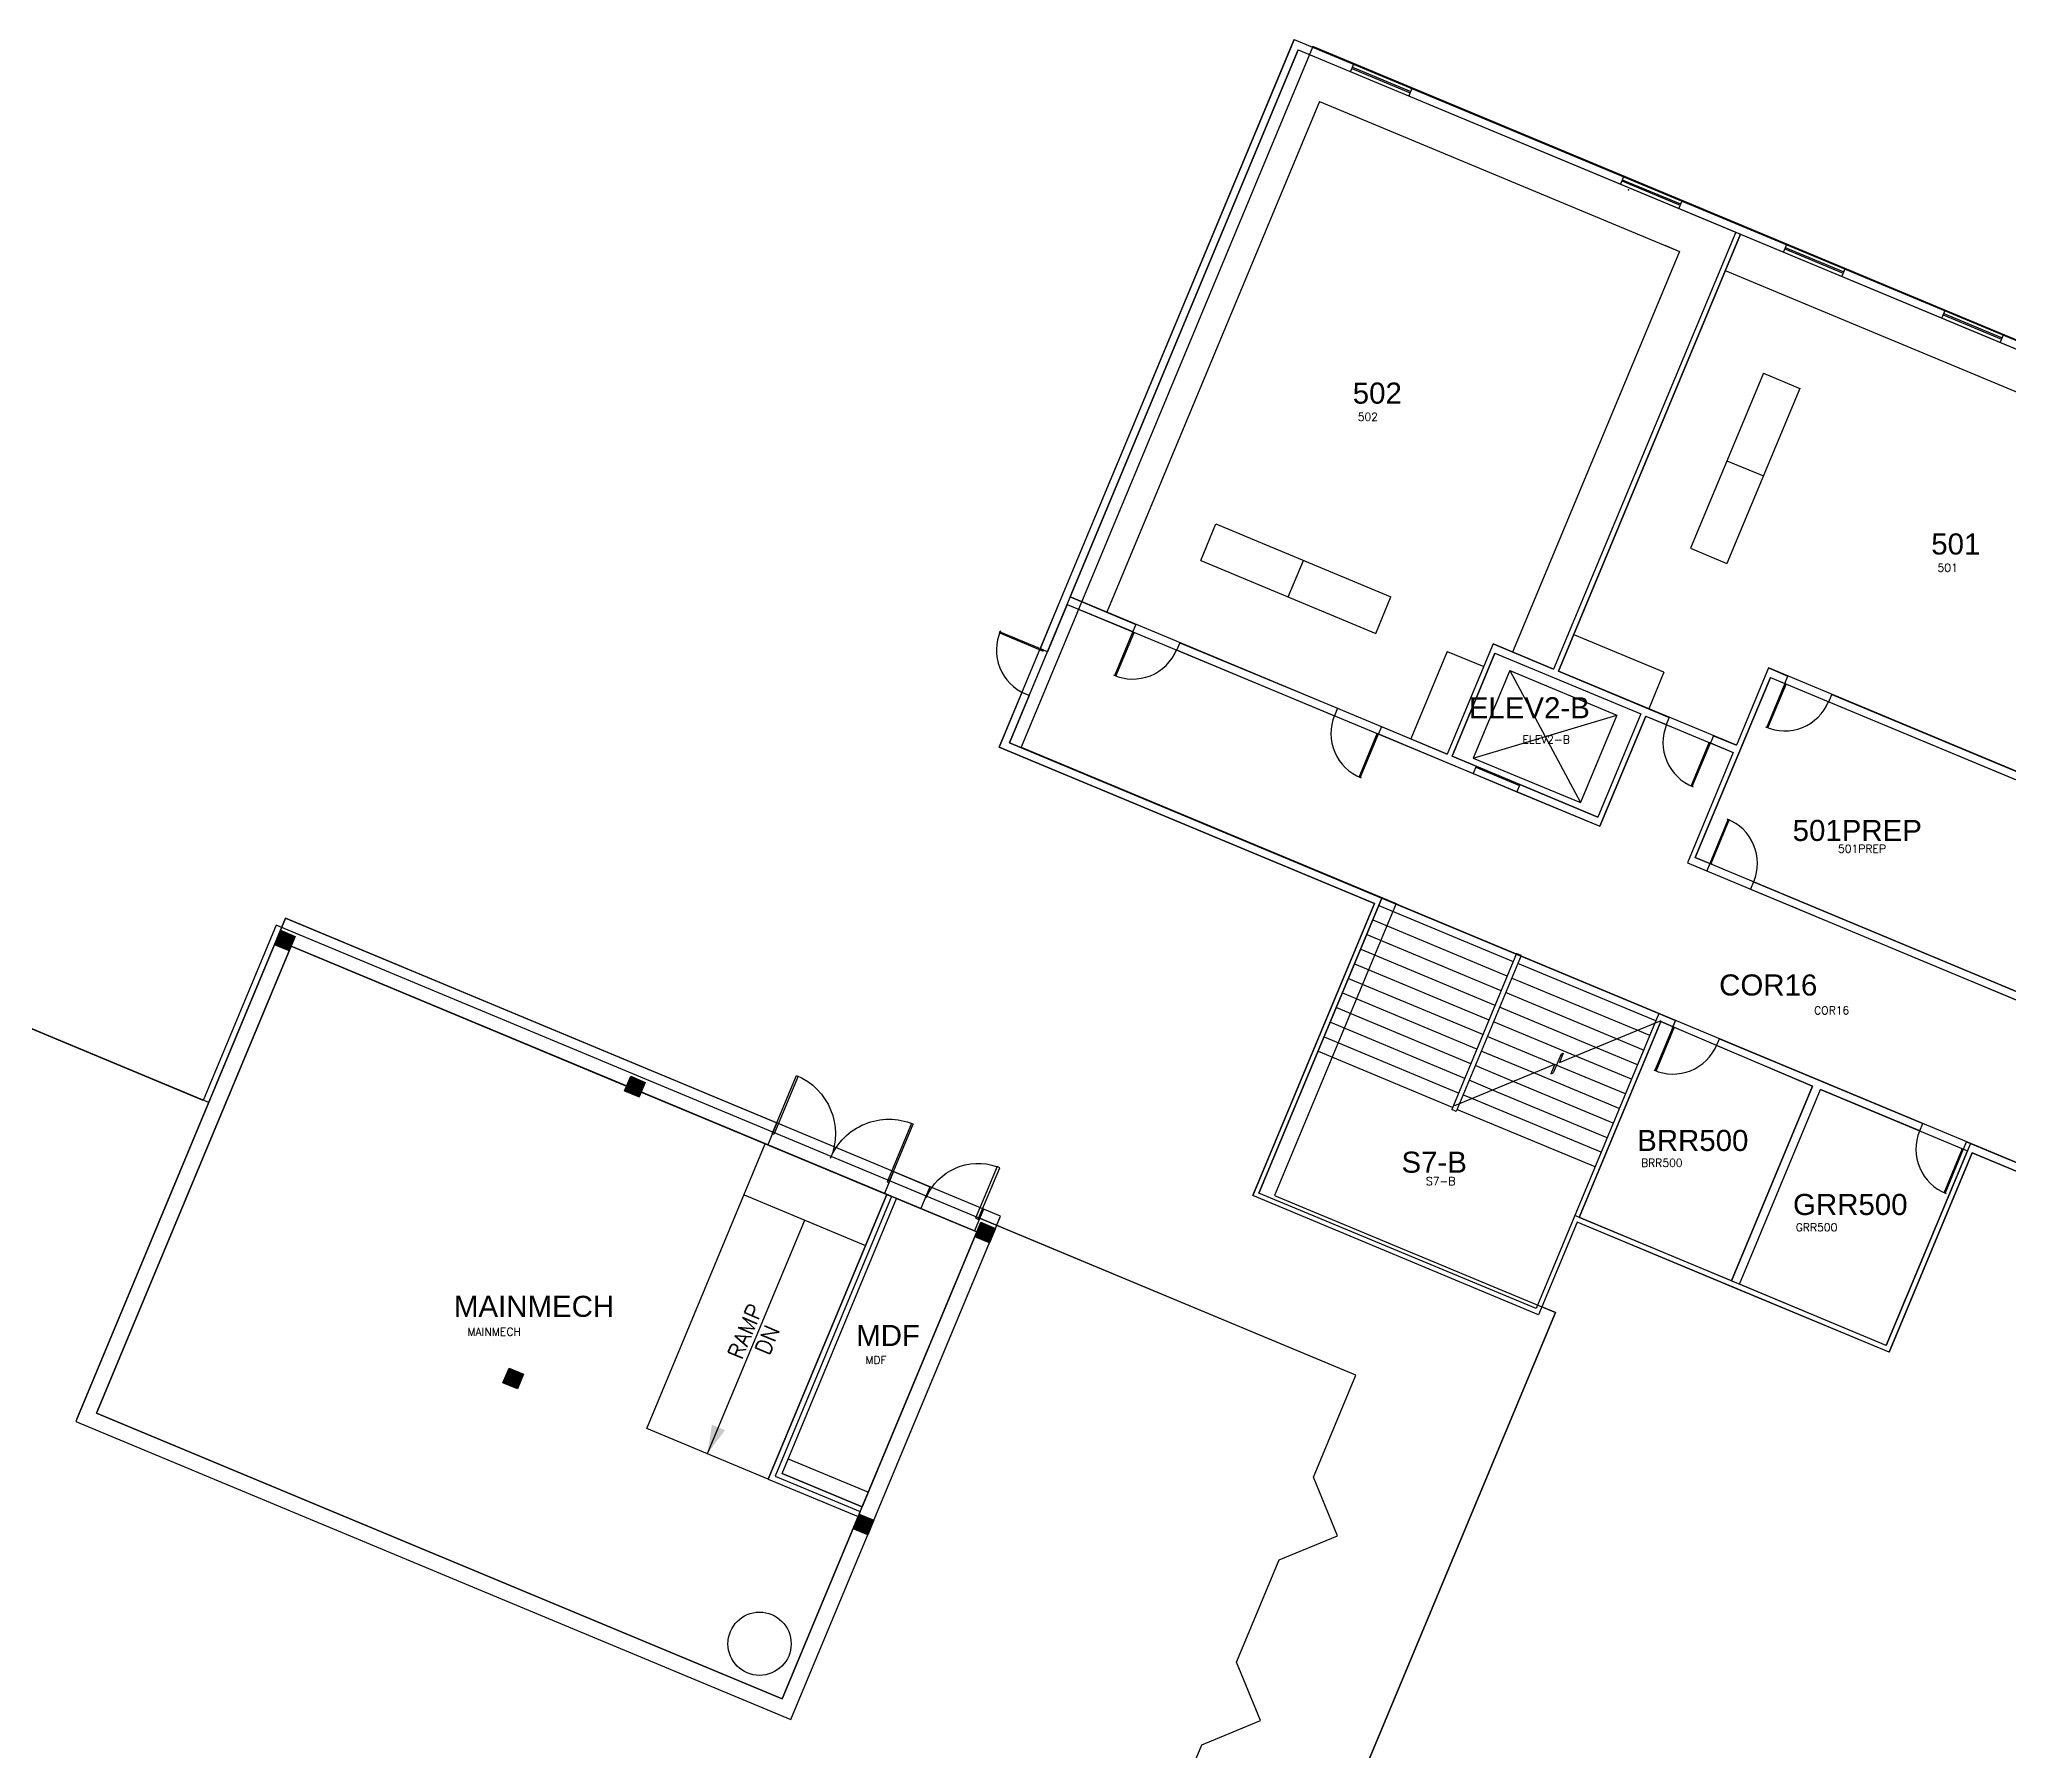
# Model space of a CAD drawing. Header units: inches. Extents: x -13030 to 12419, y -17984 to 4650.
# Drawn here: x -42 to 1453, y -14776 to -13477 of the extents above; entities that cross this region are included whole.
import ezdxf
from ezdxf.enums import TextEntityAlignment as Align

# ---------------------------------------------------------------- set-up
doc = ezdxf.new("R2010")
doc.units = ezdxf.units.IN
doc.header["$LTSCALE"] = 48
doc.header["$MEASUREMENT"] = 0
doc.layers.get('0').update_dxf_attribs({"linetype": 'CONTINUOUS'})
doc.layers.get('Defpoints').update_dxf_attribs({"linetype": 'CONTINUOUS'})
for name, color, linetype in [('A-COLS', 1, 'CONTINUOUS'), ('A-COLS-GRID', 41, 'CONTINUOUS'), ('A-DOOR', 30, 'CONTINUOUS'), ('A-FLOR-STRS', 30, 'CONTINUOUS'), ('A-FLR-TPTN', 30, 'CONTINUOUS'), ('A-FURN', 41, 'CONTINUOUS'), ('A-WALLS', 1, 'CONTINUOUS'), ('A-WIN', 30, 'CONTINUOUS'), ('CAFM_BLDG_OTLN', 41, 'CONTINUOUS'), ('CAFM_Gross', 200, 'CONTINUOUS'), ('CAFM_ID', 8, 'CONTINUOUS'), ('CAFM_MeasuredGross', 50, 'CONTINUOUS'), ('CAFM_SPACE', 5, 'CONTINUOUS'), ('CAFM_Space_Label', 7, 'CONTINUOUS'), ('CAFM_SPACE_OLD', 7, 'CONTINUOUS')]:
    doc.layers.add(name, color=color, linetype=linetype)
doc.styles.add('CAFM-TXT', font='txt.shx', dxfattribs={"height": 6})
doc.styles.add('ROMANS', font='ROMANS.shx')

# ---------------------------------------------------------------- blocks, each defined once
blk = doc.blocks.new('LEADARR2')
blk.add_solid([(0, 0), (1, 0.25), (1, -0.25)])
blk = doc.blocks.new('DR-S90')
for p, q in [((0.015, 0.005), (0.015, 0.97)), ((0.015, 0.97), (0.062, 0.97)), ((0.062, 0.97), (0.062, 0.005)), ((0.062, 0.005), (0.015, 0.005))]:
    blk.add_line(p, q)
blk.add_arc((0.015, 0), 0.97, 360, 87.217)
blk = doc.blocks.new('DR-DOUB')
for p, q in [((0, 0.5), (0.015625, 0.5)), ((0, 0), (0, 0.5)), ((0.015625, 0.5), (0.015625, 0)), ((1, 0.5), (0.984375, 0.5)), ((0.984375, 0.5), (0.984375, 0)), ((1, 0), (1, 0.5)), ((0.015625, 0), (0, 0)), ((0.984375, 0), (1, 0))]:
    blk.add_line(p, q)
for centre, start, end in [((0, 0), 0, 90), ((1, 0), 90, 180)]:
    blk.add_arc(centre, 0.5, start, end)

msp = doc.modelspace()

# ---------------------------------------------------------------- linework, layer by layer
at = {"layer": 'A-COLS'}
for points in [[(141, -14153.3), (152.1, -14157.9), (147.5, -14169), (136.4, -14164.4)], [(406.9, -14264.1), (417.9, -14268.7), (413.3, -14279.8), (402.2, -14275.1)], [(672.7, -14374.8), (683.8, -14379.5), (679.2, -14390.5), (668.1, -14385.9)], [(314.6, -14485.6), (325.6, -14490.2), (321, -14501.3), (309.9, -14496.7)], [(580.4, -14596.4), (591.5, -14601), (586.9, -14612.1), (575.8, -14607.5)]]:
    msp.add_lwpolyline(points, close=True, dxfattribs=at)
at = {"layer": 'A-COLS-GRID'}
for points in [[(141, -14153.3), (152.1, -14157.9), (136.4, -14164.4), (147.5, -14169)], [(406.9, -14264.1), (417.9, -14268.7), (402.2, -14275.1), (413.3, -14279.8)], [(672.7, -14374.8), (683.8, -14379.5), (668.1, -14385.9), (679.2, -14390.5)], [(314.6, -14485.6), (325.6, -14490.2), (309.9, -14496.7), (321, -14501.3)], [(580.4, -14596.4), (591.5, -14601), (575.8, -14607.5), (586.9, -14612.1)]]:
    msp.add_solid(points, dxfattribs=at)
at = {"layer": 'A-DOOR'}
for p, q in [((720.2, -13941.6), (686.5, -13927.6)), ((720.5, -13940.7), (686.9, -13926.7)), ((788.1, -13926.6), (774.1, -13960.2)), ((789, -13926.9), (775, -13960.6)), ((787.6, -13926.7), (789.3, -13927.4)), ((1283.1, -13965.9), (1269.1, -13999.6)), ((1284, -13966.3), (1270, -14000)), ((973.7, -14003.6), (959.6, -14037.3)), ((974.5, -14004), (960.5, -14037.7)), ((974.8, -14004.5), (973.1, -14003.8)), ((1225.7, -14010.5), (1211.7, -14044.1)), ((1226.6, -14010.8), (1212.6, -14044.5)), ((1046.4, -14034.3), (1079.7, -14048.1)), ((1048.4, -14029.5), (1081.7, -14043.3)), ((1226.3, -14102.4), (1240.3, -14068.7)), ((1227.1, -14102.7), (1241.1, -14069)), ((1223.7, -14108.1), (1223.9, -14108.2)), ((1226, -14101.9), (1227.7, -14102.6)), ((1198.2, -14226.4), (1184.2, -14260.1)), ((1199.1, -14226.7), (1185.1, -14260.4)), ((1197.7, -14226.5), (1199.4, -14227.2)), ((1417.7, -14319.2), (1403.7, -14352.8)), ((1418.6, -14319.5), (1404.5, -14353.2)), ((1418.9, -14320), (1417.2, -14319.3))]:
    msp.add_line(p, q, dxfattribs=at)
for centre, start, end in [((720.5, -13940.7), 156.0787, 247.38), ((788.1, -13926.6), 246.0787, 337.38), ((974.5, -14004), 157.38, 248.6813), ((1283.1, -13965.9), 246.0787, 337.38), ((1226.6, -14010.8), 157.38, 248.6813), ((1226.3, -14102.4), 337.38, 68.6813), ((1198.2, -14226.4), 246.0787, 337.38), ((1418.6, -14319.5), 157.38, 248.6813)]:
    msp.add_arc(centre, 36, start, end, dxfattribs=at)
at = {"layer": 'A-FLOR-STRS'}
for p, q in [((1074.3, -13956.1), (1046.6, -14022.6)), ((1074.3, -13956.1), (1155.6, -13989.9)), ((1074.3, -13956.1), (1127.9, -14056.4)), ((1046.6, -14022.6), (1155.6, -13989.9)), ((1155.6, -13989.9), (1127.9, -14056.4)), ((1046.6, -14022.6), (1127.9, -14056.4)), ((1077, -14177.1), (975.2, -14134.7)), ((1067.7, -14199.2), (966, -14156.8)), ((1072.4, -14188.1), (970.6, -14145.7)), ((1063.1, -14210.3), (961.4, -14167.9)), ((1058.5, -14221.4), (956.7, -14179)), ((1185.1, -14222.1), (1080.3, -14178.4)), ((1049.3, -14243.5), (947.5, -14201.1)), ((1053.9, -14232.5), (952.1, -14190)), ((1155.3, -14235.7), (1071.1, -14200.6)), ((1171, -14229.2), (1075.7, -14189.5)), ((1044.7, -14254.6), (942.9, -14212.2)), ((1139.6, -14242.2), (1066.4, -14211.7)), ((1040.1, -14265.7), (938.3, -14223.3)), ((1123.9, -14248.6), (1061.8, -14222.8)), ((1111.9, -14253.6), (1189.2, -14221.7)), ((1180.5, -14233.2), (1171, -14229.2)), ((1030.8, -14287.8), (929, -14245.4)), ((1035.4, -14276.8), (933.7, -14234.4)), ((1092.5, -14261.5), (1052.6, -14244.9)), ((1108.2, -14255.1), (1057.2, -14233.8)), ((1113.2, -14247.2), (1107.2, -14261.5)), ((1114.8, -14246.5), (1111.9, -14253.6)), ((1113.2, -14247.2), (1114.8, -14246.5)), ((1171.3, -14255.4), (1139.6, -14242.2)), ((1175.9, -14244.3), (1155.3, -14235.7)), ((1032.6, -14286.2), (1108.4, -14255)), ((1076.8, -14268), (1048, -14256)), ((1157.4, -14288.6), (1092.5, -14261.5)), ((1108.4, -14255), (1105.4, -14262.2)), ((1105.4, -14262.2), (1107.2, -14261.5)), ((1162.1, -14277.5), (1108.2, -14255.1)), ((1166.7, -14266.4), (1123.9, -14248.6)), ((1061.1, -14274.5), (1043.4, -14267.1)), ((1148.2, -14310.8), (1061.1, -14274.5)), ((1152.8, -14299.7), (1076.8, -14268)), ((1139, -14332.9), (1034.1, -14289.2)), ((1045.4, -14280.9), (1038.7, -14278.1)), ((1143.6, -14321.8), (1045.4, -14280.9)), ((419, -14531.3), (509, -14315.3)), ((492.9, -14354.1), (585.2, -14392.5)), ((465.2, -14550.5), (539, -14373.3)), ((511.3, -14569.8), (419, -14531.3))]:
    msp.add_line(p, q, dxfattribs=at)
at = {"layer": 'A-FLR-TPTN'}
msp.add_circle((504.7, -14694.8), 24, dxfattribs=at)
at = {"layer": 'A-FURN'}
for p, q in [((929.9, -13524.2), (768.3, -13911.9)), ((929.9, -13524.2), (1203.1, -13638)), ((1192, -13633.4), (1203.1, -13638)), ((1203.1, -13638), (1076.4, -13942.1)), ((1237.9, -13652.5), (1723.7, -13855)), ((1266.8, -13730.4), (1211.4, -13863.3)), ((1266.8, -13730.4), (1294.5, -13742)), ((1294.5, -13742), (1239.1, -13874.9)), ((1239.1, -13796.9), (1266.8, -13808.4)), ((839.6, -13872.6), (851.1, -13844.9)), ((851.1, -13844.9), (984, -13900.3)), ((839.6, -13872.6), (972.5, -13928)), ((906, -13900.3), (917.6, -13872.6)), ((1211.4, -13863.3), (1239.1, -13874.9)), ((972.5, -13928), (984, -13900.3)), ((1191.3, -13957.4), (1123.6, -13929.2)), ((1026.8, -13941.6), (999.1, -14008)), ((1026.8, -13941.6), (1054.5, -13953.1)), ((1191.3, -13957.4), (1179.8, -13985.1)), ((526.4, -14554.4), (587.3, -14579.8))]:
    msp.add_line(p, q, dxfattribs=at)
at = {"layer": 'A-WALLS'}
for p, q in [((910.5, -13477.1), (732.8, -13903.6)), ((908.2, -13482.7), (732.8, -13903.6)), ((913.7, -13485), (740.6, -13900.3)), ((910.5, -13477.1), (2098.3, -13972.1)), ((913.7, -13485), (2090.5, -13975.3)), ((1245.8, -13623.3), (1107.5, -13955)), ((1249.4, -13624.9), (1111.2, -13956.6)), ((732.8, -13903.6), (717.8, -13939.6)), ((740.6, -13900.3), (790.4, -13921.1)), ((738.3, -13905.9), (723.3, -13941.9)), ((738.3, -13905.9), (788.1, -13926.6)), ((790.4, -13921.1), (788.1, -13926.6)), ((723.3, -13941.9), (717.8, -13939.6)), ((821.3, -13940.5), (941.1, -13990.4)), ((823.7, -13935), (821.4, -13940.5)), ((823.7, -13935), (943.4, -13984.8)), ((1061.6, -13935.9), (1026.8, -14019.6)), ((1063, -13943), (1030.5, -14021.1)), ((1061.6, -13935.9), (1107.5, -13955)), ((1063, -13943), (1173.8, -13989.1)), ((1111.2, -13956.6), (1195.4, -13991.7)), ((1272.1, -13961.3), (1215.1, -14098)), ((1270.7, -13954.2), (1246.3, -14012.8)), ((1270.7, -13954.2), (1285.4, -13960.4)), ((1272.1, -13961.3), (1283.1, -13965.9)), ((1283.1, -13965.9), (1285.4, -13960.4)), ((703.9, -13972.8), (686.6, -14014.3)), ((709.5, -13975.1), (694.5, -14011.1)), ((709.5, -13975.1), (703.9, -13972.8)), ((1316.4, -13979.8), (1318.7, -13974.2)), ((1318.7, -13974.2), (1496.8, -14048.5)), ((943.4, -13984.8), (941.1, -13990.4)), ((1173.8, -13989.1), (1141.2, -14067.3)), ((1177.5, -13990.7), (1142.6, -14074.3)), ((1177.5, -13990.7), (1193.1, -13997.2)), ((1195.4, -13991.7), (1193.1, -13997.2)), ((1316.4, -13979.8), (1522.5, -14065.7)), ((976.8, -13998.7), (974.5, -14004.3)), ((974.5, -14004.3), (1046.5, -14034.3)), ((976.8, -13998.7), (1026.8, -14019.6)), ((1228.9, -14005.6), (1226.6, -14011.1)), ((1228.9, -14005.6), (1246.3, -14012.8)), ((686.6, -14014.3), (971.5, -14133)), ((694.5, -14011.1), (977.1, -14128.9)), ((1030.5, -14021.1), (1048.8, -14028.8)), ((1243.9, -14018.4), (1209.1, -14102)), ((1226.6, -14011.1), (1243.9, -14018.4)), ((1048.8, -14028.8), (1046.5, -14034.3)), ((1082, -14042.6), (1079.7, -14048.1)), ((1079.7, -14048.1), (1142.6, -14074.3)), ((1082, -14042.6), (1141.2, -14067.3)), ((1215.1, -14098), (1226.2, -14102.7)), ((1209.1, -14102), (1223.9, -14108.2)), ((1226.2, -14102.7), (1223.9, -14108.2)), ((1226.2, -14102.7), (1223.9, -14108.2)), ((1259.4, -14116.5), (1257.1, -14122)), ((1257.1, -14122), (1481.2, -14215.4)), ((1259.4, -14116.5), (1465.5, -14202.4)), ((971.5, -14133), (879.1, -14354.6)), ((977.1, -14128.9), (883.8, -14352.8)), ((1288.5, -14135.1), (1292.2, -14136.7)), ((1288.5, -14135.1), (1297.7, -14139)), ((-13.6, -14524.4), (144.9, -14144.1)), ((144.9, -14144.1), (517.8, -14299.5)), ((1.3, -14519.8), (149, -14165.3)), ((149, -14165.3), (510.9, -14316.1)), ((1079.5, -14170.9), (1030.2, -14289.3)), ((1082.9, -14172.3), (1033.5, -14290.7)), ((1082.9, -14172.3), (1079.5, -14170.9)), ((1187.5, -14216.5), (1094.2, -14440.4)), ((1187.5, -14216.5), (1200.1, -14221.8)), ((1188.9, -14222.5), (1126.9, -14371.2)), ((1198.2, -14226.5), (1188.9, -14222.5)), ((1197.9, -14227.3), (1200.2, -14221.8)), ((1198.2, -14226.5), (1200.2, -14221.8)), ((1231.3, -14240.6), (1233.4, -14235.6)), ((1304.2, -14271.6), (1231.3, -14240.6)), ((1233.4, -14235.7), (1387.9, -14300)), ((1242.6, -14419.3), (1304.2, -14271.6)), ((1248.6, -14421.8), (1310.2, -14274.1)), ((1385.6, -14305.5), (1310.2, -14274.1)), ((1033.5, -14290.7), (1030.2, -14289.3)), ((1034.3, -14289.3), (1034.1, -14289.2)), ((517.8, -14299.5), (510.9, -14316.1)), ((1385.6, -14305.5), (1387.9, -14300)), ((1360.1, -14468.3), (1421.7, -14320.6)), ((1362.3, -14473.5), (1425.4, -14322.1)), ((1418.8, -14319.4), (1421.1, -14313.9)), ((1418.8, -14319.4), (1421.7, -14320.6)), ((1421.1, -14313.9), (1871.2, -14501.4)), ((1425.4, -14322.1), (1874.5, -14509.2)), ((606.4, -14336.4), (599.5, -14353)), ((606.4, -14336.4), (634.1, -14347.9)), ((634.1, -14347.9), (627.2, -14364.5)), ((511.3, -14569.8), (601.3, -14353.8)), ((521.8, -14565.5), (608.7, -14356.8)), ((601.3, -14353.8), (599.5, -14353)), ((608.7, -14356.8), (627.2, -14364.5)), ((674.6, -14365), (667.8, -14381.5)), ((1096.1, -14445.1), (879.1, -14354.6)), ((1094.2, -14440.4), (883.8, -14352.8)), ((582.7, -14590.8), (669.6, -14382.2)), ((669.6, -14382.2), (667.8, -14381.5)), ((1125.4, -14374.8), (1096.1, -14445.1)), ((1245.9, -14425.1), (1125.4, -14374.8)), ((1242.6, -14419.3), (1126.9, -14371.2)), ((528.4, -14752.4), (680.8, -14386.7)), ((1362.3, -14473.5), (1245.9, -14425.1)), ((1360.1, -14468.3), (1248.6, -14421.8)), ((1373.2, -14436.9), (1375, -14432.5)), ((-14.4, -14526.2), (528.4, -14752.4)), ((1.3, -14519.8), (521.9, -14736.7)), ((511.3, -14569.8), (579.6, -14598.2)), ((521.8, -14565.5), (582.7, -14590.8)), ((521.9, -14736.7), (579.6, -14598.2))]:
    msp.add_line(p, q, dxfattribs=at)
at = {"layer": 'A-WIN'}
for p, q in [((955.7, -13496), (953.4, -13501.5)), ((954.4, -13499.1), (998.7, -13517.6)), ((954.8, -13498.2), (999.1, -13516.6)), ((1000, -13514.4), (997.7, -13520)), ((1160.6, -13581.3), (1158.3, -13586.9)), ((1159.3, -13584.5), (1203.6, -13602.9)), ((1159.7, -13583.6), (1204, -13602)), ((1204.9, -13599.8), (1202.6, -13605.3)), ((1284.4, -13632.9), (1282.1, -13638.4)), ((1283.1, -13636), (1327.4, -13654.5)), ((1283.4, -13635.1), (1327.8, -13653.6)), ((1328.7, -13651.4), (1326.4, -13656.9)), ((1404.6, -13683), (1402.3, -13688.5)), ((1403.3, -13686.1), (1447.6, -13704.6)), ((1403.7, -13685.2), (1448, -13703.7)), ((1448.9, -13701.5), (1446.6, -13707))]:
    msp.add_line(p, q, dxfattribs=at)
msp.add_point((1164.3, -13591.4), dxfattribs=at)
at = {"layer": 'CAFM_BLDG_OTLN'}
msp.add_lwpolyline([(988, -14132.9), (895.7, -14354.5), (1108.9, -14443.4), (953.7, -14815.9), (1629.5, -15097.3), (2098.3, -13972.1), (1209.5, -13601.2), (924.7, -13482.6), (703.2, -14014.2), (988, -14132.9)], close=True, dxfattribs=at)
for points in [[(-172.4, -14956.2), (93.5, -15067), (139.6, -14956.2), (405.5, -15067), (717.5, -15067), (728.3, -15041.1), (772.7, -15022.8), (754.4, -14978.4), (784.5, -14906.2), (828.9, -14887.9), (810.6, -14843.4), (840.6, -14771.4), (885.1, -14753.1), (866.8, -14708.7), (899.2, -14631.1), (943.6, -14612.8), (925.2, -14568.3), (957.5, -14491), (137.8, -14149.5), (82.4, -14282.4), (-449.3, -14060.8)], [(86.5, -14284.1), (-449.3, -14060.8)], [(-172.4, -14956.2), (93.5, -15067), (139.6, -14956.2), (405.5, -15067), (717.5, -15067), (728.3, -15041.1), (772.7, -15022.8), (754.4, -14978.4), (784.5, -14906.2), (828.9, -14887.9), (810.6, -14843.4), (840.6, -14771.4), (885.1, -14753.1), (866.8, -14708.7), (899.2, -14631.1), (943.6, -14612.8), (925.2, -14568.3), (957.5, -14491), (671.8, -14371.9)], [(1874.5, -14509.2), (1629.5, -15097.3), (953.7, -14815.9), (1108.9, -14443.4), (1098.6, -14439.1)]]:
    msp.add_lwpolyline(points, dxfattribs=at)
at = {"layer": 'CAFM_Gross'}
for points in [[(1874.5, -14509.2), (1425.4, -14322.1), (1362.3, -14473.5), (1125.4, -14374.8), (1096.1, -14445.1), (879.1, -14354.6), (971.5, -14133), (686.6, -14014.3), (910.5, -13477.1), (2098.3, -13972.1)], [(528.4, -14752.4), (687.6, -14370.3), (144.9, -14144.1), (-14.4, -14526.2)]]:
    msp.add_lwpolyline(points, close=True, dxfattribs=at)
at = {"layer": 'CAFM_MeasuredGross'}
for points in [[(977.1, -14128.9), (694.5, -14011.1), (913.7, -13485), (2090.5, -13975.3), (1871.2, -14501.4), (1424, -14315.1), (1360.1, -14468.3), (1123.6, -14369.8), (1094.2, -14440.4), (883.8, -14352.8)], [(521.9, -14736.7), (669.6, -14382.2), (149, -14165.3), (1.3, -14519.8)]]:
    msp.add_lwpolyline(points, close=True, dxfattribs=at)
at = {"layer": 'CAFM_SPACE'}
for points in [[(913.7, -13485), (1245.8, -13623.3), (1107.5, -13955), (1061.6, -13935.9), (1026.8, -14019.6), (740.6, -13900.3), (913.7, -13485)], [(1249.4, -13624.9), (1757.4, -13836.5), (1643.6, -14109.6), (1270.7, -13954.2), (1246.3, -14012.8), (1111.2, -13956.6), (1249.4, -13624.9)], [(694.5, -14011.1), (738.3, -13905.9), (1142.6, -14074.3), (1177.5, -13990.7), (1243.9, -14018.4), (1209.1, -14102), (1915.1, -14396.2), (1871.2, -14501.4), (694.5, -14011.1)], [(1063, -13943), (1173.8, -13989.1), (1141.2, -14067.3), (1030.5, -14021.1)], [(1272.1, -13961.3), (1522.5, -14065.7), (1465.5, -14202.4), (1215.1, -14098)], [(977.1, -14128.9), (1187.5, -14216.5), (1094.2, -14440.4), (883.8, -14352.8), (977.1, -14128.9)], [(149, -14165.3), (403.8, -14271.5), (402.2, -14275.1), (413.3, -14279.8), (414.9, -14276.1), (601.3, -14353.8), (511.3, -14569.8), (579.6, -14598.2), (521.9, -14736.7), (1.3, -14519.8), (149, -14165.3)], [(1188.9, -14222.5), (1304.2, -14271.6), (1242.6, -14419.3), (1126.9, -14371.2)], [(1310.2, -14274.1), (1421.7, -14320.6), (1360.1, -14468.3), (1248.6, -14421.8)], [(608.7, -14356.8), (669.6, -14382.2), (582.7, -14590.8), (521.8, -14565.5)]]:
    msp.add_lwpolyline(points, close=True, dxfattribs=at)
at = {"layer": 'CAFM_SPACE_OLD'}
for p, q in [((1.3, -14519.8), (149, -14165.3)), ((149, -14165.3), (605, -14355.3)), ((605, -14355.3), (516.6, -14567.6)), ((605, -14355.3), (516.6, -14567.6)), ((669.6, -14382.2), (605, -14355.3)), ((581.2, -14594.5), (669.6, -14382.2)), ((521.9, -14736.7), (1.3, -14519.8)), ((516.6, -14567.6), (581.2, -14594.5)), ((516.6, -14567.6), (581.2, -14594.5)), ((581.2, -14594.5), (521.9, -14736.7))]:
    msp.add_line(p, q, dxfattribs=at)
at = {"layer": 'Defpoints', "color": 0, "linetype": 'ByBlock'}
msp.add_point((910.5, -13477.1), dxfattribs=at)

# ---------------------------------------------------------------- block references
at = {"layer": 'A-DOOR'}
for name, p, xscale, yscale, rotation in [('DR-DOUB', (602.9, -14344.7), 96, -96, 157.3800000000002), ('DR-S90', (671.2, -14373.1), 44, -44, 157.3800000000005)]:
    msp.add_blockref(name, p, dxfattribs=dict(at, xscale=xscale, yscale=yscale, rotation=rotation))
at = {"layer": 'A-FLOR-STRS', "xscale": 21.6, "yscale": 21.6, "zscale": 21.6, "rotation": 67.38000000000001}
msp.add_blockref('LEADARR2', (465.2, -14550.5), dxfattribs=at)

# ---------------------------------------------------------------- texts
at = {"layer": 'A-FLOR-STRS', "style": 'ROMANS'}
for s, p in [('RAMP', (491.1, -14479.9)), ('DN', (511.8, -14476.7))]:
    msp.add_text(s, height=12, rotation=67.38, dxfattribs=at).set_placement(p)
at = {"layer": 'CAFM_ID', "style": 'CAFM-TXT'}
for s, p in [('502', (966.5, -13766.6)), ('501', (1406.7, -13881.1)), ('ELEV2-B', (1101.9, -14011.5)), ('501PREP', (1341.7, -14094.4)), ('COR16', (1318.7, -14217.1)), ('BRR500', (1189.7, -14332.8)), ('S7-B', (1021.8, -14346.7)), ('GRR500', (1307.2, -14381.7)), ('MAINMECH', (303.2, -14461)), ('MDF', (593.1, -14482.4))]:
    msp.add_text(s, height=6, dxfattribs=at).set_placement(p, align=Align.CENTER)
at = {"layer": 'CAFM_Space_Label', "color": 7, "char_height": 0.2, "attachment_point": 5}
for s, insert in [('{\\fSansSerif;\\H16;502}', (973.7, -13745.7)), ('{\\fSansSerif;\\H16;501}', (1412.9, -13860.2)), ('{\\fSansSerif;\\H16;ELEV2-B}', (1089.1, -13984.4)), ('{\\fSansSerif;\\H16;501PREP}', (1338.1, -14077.6)), ('{\\fSansSerif;\\H16;COR16}', (1270.5, -14194.9)), ('{\\fSansSerif;\\H16;BRR500}', (1213.2, -14312.9)), ('{\\fSansSerif;\\H16;S7-B}', (1016.9, -14329.4)), ('{\\fSansSerif;\\H16;GRR500}', (1332.8, -14361.5))]:
    msp.add_mtext(s, dxfattribs=dict(at, insert=insert))
at = {"layer": 'CAFM_Space_Label', "color": 7, "char_height": 0.1, "attachment_point": 5, "style": 'CAFM-TXT'}
for s, insert in [('{\\fSansSerif;\\H16;MAINMECH}', (333.5, -14438.8)), ('{\\fSansSerif;\\H16;MDF}', (602.3, -14460.8))]:
    msp.add_mtext(s, dxfattribs=dict(at, insert=insert))

doc.saveas('drawing.dxf')
